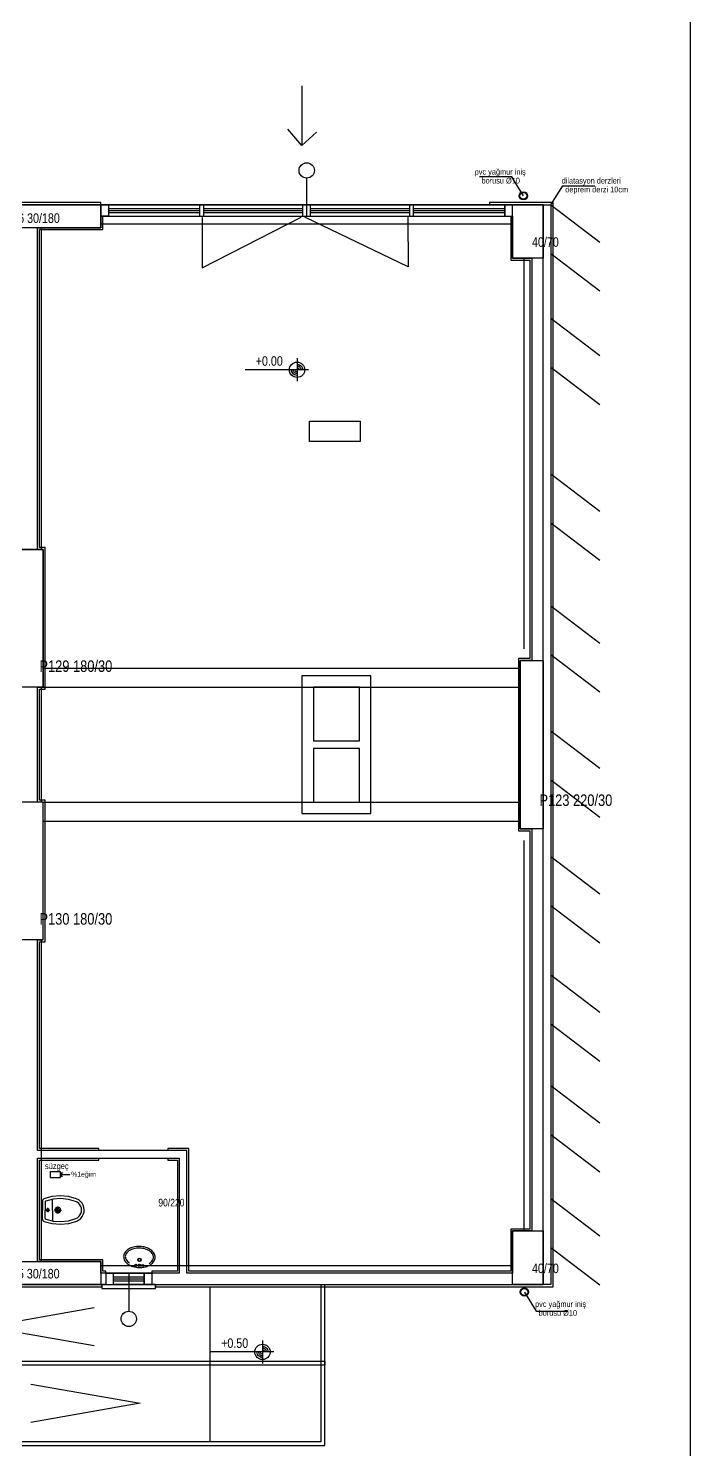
# Model space of a CAD drawing. Header units: centimetres. Extents: x 0 to 13360, y -30 to 2970.
# Drawn here: x 2723 to 3155, y 1114 to 2042 of the extents above; entities that cross this region are included whole.
import ezdxf

# ---------------------------------------------------------------- set-up
doc = ezdxf.new("R2010")
doc.units = ezdxf.units.CM
doc.layers.add('SCOTT-CERCEVE', color=7, linetype='CONTINUOUS')
doc.layers.add('SCOTT-MIMARI', color=8, linetype='CONTINUOUS')
doc.styles.get("Standard").update_dxf_attribs({"font": 'arial.ttf', "width": 0.8})

msp = doc.modelspace()

# ---------------------------------------------------------------- linework, layer by layer
at = {"layer": 'SCOTT-CERCEVE'}
msp.add_line((3155.2, 0), (3155.2, 2970), dxfattribs=at)
at = {"layer": 'SCOTT-MIMARI'}
for p, q in [((3038.49, 1945.36), (3017.55, 1945.36)), ((3046.14, 1932.94), (3038.49, 1945.36)), ((3064.11, 1927.14), (3071.75, 1939.56)), ((3071.75, 1939.56), (3092.7, 1939.56)), ((2905.94, 1819.37), (2864.53, 1819.37)), ((2898.44, 1826.87), (2898.44, 1811.87)), ((2731.81, 1276.14), (2731.83, 1270.74)), ((2732.3, 1276.49), (2732.15, 1276.49)), ((2732.3, 1276.69), (2732.33, 1270.74)), ((2734.06, 1275.99), (2734.08, 1270.75)), ((2735.83, 1270.76), (2735.83, 1272.16)), ((2738.83, 1270.77), (2738.8, 1277.83)), ((2742.33, 1270.79), (2742.32, 1273.01)), ((2731.86, 1265.34), (2731.83, 1270.74)), ((2732.36, 1264.99), (2732.21, 1264.99)), ((2732.36, 1264.79), (2732.33, 1270.74)), ((2734.11, 1265.5), (2734.08, 1270.75)), ((2734.61, 1270.75), (2737.17, 1270.76)), ((2735.83, 1270.76), (2735.84, 1269.36)), ((2738.83, 1270.77), (2738.87, 1263.71)), ((2740.08, 1270.78), (2744.64, 1270.8)), ((2742.33, 1270.79), (2742.34, 1268.57)), ((3046.76, 1217.27), (3054.41, 1204.85)), ((3054.41, 1204.85), (3075.35, 1204.85)), ((2875.89, 1185.69), (2875.89, 1170.69)), ((2883.39, 1178.19), (2841.98, 1178.19))]:
    msp.add_line(p, q, dxfattribs=at)
for points in [[(2901.55, 2004.69), (2901.55, 1965.84), (2911.19, 1974.5), (2901.55, 1965.84), (2892.39, 1976.47)], [(2904.73, 1919.64), (2904.73, 1944.51)], [(3059.11, 1927.14), (1612.86, 1927.14), (1312.86, 1555.89), (1312.86, 1222.14), (1790.36, 1222.14), (1790.36, 1222.14), (2066.61, 1222.14), (2066.61, 1267.14), (2390.36, 1267.14), (2390.36, 1222.14), (3059.11, 1222.14), (3059.11, 1927.14)], [(2770.36, 1927.14), (2770.36, 1928.64), (2680.36, 1928.64), (2680.36, 1927.14)], [(2770.36, 1912.14), (2680.36, 1912.14), (2680.36, 1927.14), (2770.36, 1927.14), (2770.36, 1912.14)], [(2742.86, 1927.14), (3039.11, 1927.14)], [(2770.36, 1919.64), (2770.36, 1927.14), (2775.36, 1927.14), (2775.36, 1919.64), (2770.36, 1919.64), (3039.11, 1919.64), (3039.11, 1927.14), (3034.11, 1927.14), (3034.11, 1919.64), (3034.11, 1927.14), (2770.36, 1927.14)], [(2775.36, 1924.64), (2835.05, 1924.64)], [(2775.36, 1923.39), (2835.05, 1923.39)], [(2775.36, 1922.14), (2835.05, 1922.14)], [(2806.11, 1222.14), (2806.11, 1220.64), (3065.61, 1220.64), (3065.61, 1928.64), (3024.11, 1928.64), (3024.11, 1927.14)], [(2835.05, 1919.64), (2835.05, 1927.14)], [(2837.55, 1919.64), (2837.55, 1927.14)], [(2837.55, 1924.64), (2902.23, 1924.64)], [(2837.55, 1923.39), (2902.23, 1923.39)], [(2837.55, 1922.14), (2902.23, 1922.14)], [(2902.23, 1919.64), (2902.23, 1927.14)], [(2907.23, 1919.64), (2907.23, 1927.14)], [(2907.23, 1924.64), (2971.92, 1924.64)], [(2907.23, 1923.39), (2971.92, 1923.39)], [(2907.23, 1922.14), (2971.92, 1922.14)], [(2971.92, 1919.64), (2971.92, 1927.14)], [(2974.42, 1919.64), (2974.42, 1927.14)], [(2974.42, 1924.64), (3034.11, 1924.64)], [(2974.42, 1923.39), (3034.11, 1923.39)], [(2974.42, 1922.14), (3034.11, 1922.14)], [(3039.11, 1892.14), (3039.11, 1927.14), (3059.11, 1927.14), (3059.11, 1892.14), (3039.11, 1892.14)], [(3059.11, 1927.14), (3064.11, 1927.14), (3064.11, 1222.14), (3059.11, 1222.14), (3059.11, 1927.14)], [(3064.11, 1927.14), (3095.95, 1902.78)], [(3051.61, 1892.14), (3051.61, 1629.64), (3044.11, 1629.64), (3044.11, 1519.64), (3051.61, 1519.64), (3051.61, 1257.14), (3039.11, 1257.14), (3039.11, 1229.64), (2826.61, 1229.64), (2826.61, 1309.64), (2729.11, 1309.64), (2729.11, 1447.14), (2732.86, 1447.14), (2732.86, 1537.14), (2729.11, 1537.14), (2729.11, 1612.14), (2732.86, 1612.14), (2732.86, 1702.14), (2729.11, 1702.14), (2729.11, 1912.14), (2770.36, 1912.14), (2770.36, 1919.64), (3039.11, 1919.64), (3039.11, 1892.14), (3051.61, 1892.14)], [(2769.1, 1309.64), (2769.1, 1310.89), (2730.36, 1310.89), (2730.36, 1445.89), (2734.11, 1445.89), (2734.11, 1538.39), (2730.36, 1538.39), (2730.36, 1610.89), (2734.11, 1610.89), (2734.11, 1703.39), (2730.36, 1703.39), (2730.36, 1910.89), (2771.61, 1910.89), (2771.61, 1919.64)], [(2731.61, 1702.14), (2731.61, 1912.14)], [(2770.36, 1914.64), (3039.11, 1914.64)], [(3037.86, 1919.64), (3037.86, 1890.89), (3050.36, 1890.89), (3050.36, 1630.89), (3042.86, 1630.89), (3042.86, 1518.39), (3050.36, 1518.39), (3050.36, 1258.39), (3037.86, 1258.39), (3037.86, 1230.89), (2827.86, 1230.89), (2827.86, 1310.89), (2814.09, 1310.89), (2814.1, 1309.64)], [(2836.43, 1918.76), (2836.6, 1885.95), (2901.12, 1919.08)], [(2970.81, 1919.44), (2970.97, 1886.64), (2903.62, 1919.1)], [(3059.11, 1624.64), (3059.11, 1897.14)], [(3059.11, 1624.64), (3059.11, 1897.14)], [(3064.11, 1895.18), (3095.95, 1870.82)], [(3046.61, 1637.14), (3046.61, 1892.14)], [(3064.11, 1853.02), (3095.95, 1828.66)], [(2898.44, 1815.73), (2897.63, 1815.82), (2896.86, 1816.09), (2896.17, 1816.52), (2895.6, 1817.1), (2895.16, 1817.79), (2894.89, 1818.56), (2894.8, 1819.37)], [(2898.44, 1816.85), (2897.88, 1816.91), (2897.35, 1817.1), (2896.87, 1817.4), (2896.48, 1817.8), (2896.18, 1818.28), (2895.99, 1818.81), (2895.93, 1819.37)], [(2898.44, 1817.98), (2898.13, 1818.01), (2897.84, 1818.11), (2897.58, 1818.28), (2897.36, 1818.5), (2897.19, 1818.76), (2897.09, 1819.06), (2897.05, 1819.37)], [(2898.44, 1823.01), (2899.25, 1822.92), (2900.02, 1822.65), (2900.71, 1822.22), (2901.29, 1821.64), (2901.73, 1820.95), (2901.99, 1820.18), (2902.09, 1819.37)], [(2898.44, 1821.89), (2899, 1821.82), (2899.54, 1821.64), (2900.01, 1821.34), (2900.41, 1820.94), (2900.71, 1820.46), (2900.9, 1819.93), (2900.96, 1819.37)], [(2898.44, 1820.76), (2898.75, 1820.73), (2899.05, 1820.62), (2899.31, 1820.46), (2899.53, 1820.24), (2899.7, 1819.97), (2899.8, 1819.68), (2899.84, 1819.37)], [(3064.11, 1821.06), (3095.95, 1796.7)], [(2906.57, 1785.75), (2939.69, 1785.75), (2939.69, 1772.56), (2906.57, 1772.56), (2906.57, 1785.75)], [(3064.11, 1751.34), (3095.95, 1726.98)], [(3064.11, 1719.38), (3095.95, 1695.02)], [(2732.86, 1612.14), (2717.86, 1612.14), (2717.86, 1702.14), (2732.86, 1702.14), (2732.86, 1612.14)], [(2732.86, 1702.14), (2717.86, 1702.14)], [(2732.86, 1612.14), (2732.86, 1702.14)], [(3064.11, 1665.36), (3095.95, 1641)], [(3064.11, 1633.4), (3095.95, 1609.04)], [(2732.86, 1624.64), (3044.11, 1624.64)], [(3044.11, 1629.64), (3059.11, 1629.64), (3059.11, 1519.64), (3044.11, 1519.64), (3044.11, 1629.64)], [(2946.61, 1619.64), (2901.61, 1619.64), (2901.61, 1529.64), (2946.61, 1529.64), (2946.61, 1619.64)], [(2732.86, 1612.14), (2717.86, 1612.14)], [(2731.61, 1537.14), (2731.61, 1612.14)], [(2732.86, 1612.14), (3044.11, 1612.14)], [(2939.11, 1577.14), (2939.11, 1612.14), (2909.11, 1612.14), (2909.11, 1577.14), (2939.11, 1577.14)], [(3064.11, 1583.56), (3095.95, 1559.2)], [(2939.11, 1537.14), (2939.11, 1572.14), (2909.11, 1572.14), (2909.11, 1537.14), (2939.11, 1537.14)], [(3064.11, 1551.6), (3095.95, 1527.24)], [(2732.86, 1537.14), (2717.86, 1537.14)], [(2732.86, 1537.14), (3044.11, 1537.14)], [(2732.86, 1447.14), (2732.86, 1537.14)], [(2732.86, 1524.64), (3044.11, 1524.64)], [(3059.11, 1252.14), (3059.11, 1524.64)], [(3059.11, 1252.14), (3059.11, 1524.64)], [(3046.61, 1257.14), (3046.61, 1512.14)], [(3064.11, 1501.63), (3095.95, 1477.27)], [(3064.11, 1469.67), (3095.95, 1445.31)], [(2732.86, 1447.14), (2717.86, 1447.14)], [(2731.61, 1237.14), (2731.61, 1447.14)], [(3064.11, 1424.35), (3095.95, 1399.99)], [(3064.11, 1392.39), (3095.95, 1368.03)], [(3064.11, 1352.04), (3095.95, 1327.68)], [(3064.11, 1320.08), (3095.95, 1295.72)], [(2821.61, 1229.64), (2770.36, 1229.64), (2770.36, 1237.14), (2729.11, 1237.14), (2729.11, 1304.64), (2749.11, 1304.64), (2749.11, 1304.64), (2821.61, 1304.64), (2821.61, 1229.64)], [(2773.61, 1229.64), (2773.61, 1230.89), (2771.61, 1230.89), (2771.61, 1238.39), (2730.36, 1238.39), (2730.36, 1303.39), (2749.11, 1303.39), (2769.11, 1303.39), (2769.11, 1304.64)], [(2814.11, 1304.64), (2814.11, 1303.39), (2820.36, 1303.39), (2820.36, 1230.89), (2803.61, 1230.89), (2803.61, 1229.64)], [(2744, 1295.74), (2737.29, 1295.74), (2737.29, 1292.04), (2744, 1292.04), (2744, 1295.74)], [(2750.08, 1293.89), (2744, 1293.89), (2745.4, 1295.38), (2744, 1293.89), (2745.21, 1292.43)], [(2732.15, 1276.49), (2732.08, 1276.48), (2732, 1276.45), (2731.94, 1276.41), (2731.88, 1276.36), (2731.84, 1276.29), (2731.81, 1276.21), (2731.81, 1276.14)], [(2733.27, 1278.1), (2733, 1277.96), (2732.76, 1277.78), (2732.57, 1277.55), (2732.42, 1277.28), (2732.33, 1276.99), (2732.3, 1276.69)], [(2754.59, 1278.08), (2749.35, 1279.55), (2743.93, 1280.05), (2738.51, 1279.56), (2733.27, 1278.1)], [(2734.56, 1276.71), (2734.42, 1276.64), (2734.29, 1276.55), (2734.19, 1276.43), (2734.12, 1276.3), (2734.07, 1276.15), (2734.06, 1275.99)], [(2753.97, 1276.44), (2749.21, 1277.8), (2744.29, 1278.3), (2739.35, 1277.93), (2734.56, 1276.71)], [(2736.71, 1270.76), (2736.69, 1270.94), (2736.63, 1271.12), (2736.54, 1271.27), (2736.41, 1271.41), (2736.27, 1271.52), (2736.1, 1271.59), (2735.92, 1271.63), (2735.74, 1271.63), (2735.56, 1271.59), (2735.39, 1271.51), (2735.24, 1271.4), (2735.12, 1271.27), (2735.03, 1271.11), (2734.98, 1270.93), (2734.96, 1270.75)], [(2744.21, 1270.8), (2744.16, 1271.19), (2744.04, 1271.56), (2743.84, 1271.9), (2743.58, 1272.19), (2743.26, 1272.42), (2742.9, 1272.58), (2742.52, 1272.66), (2742.13, 1272.65), (2741.74, 1272.57), (2741.39, 1272.41), (2741.07, 1272.18), (2740.81, 1271.88), (2740.62, 1271.54), (2740.5, 1271.17), (2740.46, 1270.78)], [(2743.48, 1270.8), (2743.46, 1271.03), (2743.38, 1271.26), (2743.26, 1271.47), (2743.1, 1271.65), (2742.9, 1271.79), (2742.68, 1271.89), (2742.45, 1271.93), (2742.21, 1271.93), (2741.97, 1271.88), (2741.75, 1271.78), (2741.56, 1271.64), (2741.4, 1271.46), (2741.28, 1271.25), (2741.21, 1271.02), (2741.18, 1270.78)], [(2757.83, 1270.87), (2757.71, 1272.06), (2757.35, 1273.21), (2756.76, 1274.25), (2755.99, 1275.17), (2755.04, 1275.91), (2753.97, 1276.44)], [(2759.58, 1270.88), (2759.42, 1272.42), (2758.95, 1273.9), (2758.2, 1275.25), (2757.2, 1276.43), (2755.98, 1277.39), (2754.59, 1278.08)], [(3064.11, 1278.37), (3095.95, 1254.01)], [(2731.86, 1265.34), (2731.87, 1265.26), (2731.9, 1265.19), (2731.94, 1265.12), (2731.99, 1265.06), (2732.06, 1265.02), (2732.13, 1265), (2732.21, 1264.99)], [(2732.36, 1264.79), (2732.4, 1264.49), (2732.49, 1264.2), (2732.64, 1263.94), (2732.83, 1263.71), (2733.07, 1263.52), (2733.35, 1263.39)], [(2733.35, 1263.39), (2738.6, 1261.98), (2744.03, 1261.55), (2749.44, 1262.1), (2754.67, 1263.62)], [(2734.11, 1265.5), (2734.13, 1265.35), (2734.17, 1265.2), (2734.25, 1265.07), (2734.35, 1264.95), (2734.48, 1264.86), (2734.62, 1264.8)], [(2734.62, 1264.8), (2739.43, 1263.62), (2744.36, 1263.3), (2749.28, 1263.85), (2754.03, 1265.25)], [(2734.96, 1270.75), (2734.98, 1270.57), (2735.04, 1270.4), (2735.13, 1270.24), (2735.25, 1270.1), (2735.4, 1270), (2735.57, 1269.92), (2735.75, 1269.89), (2735.93, 1269.89), (2736.11, 1269.93), (2736.27, 1270), (2736.42, 1270.11), (2736.54, 1270.25), (2736.63, 1270.41), (2736.69, 1270.58), (2736.71, 1270.76)], [(2740.46, 1270.78), (2740.5, 1270.39), (2740.62, 1270.02), (2740.82, 1269.68), (2741.09, 1269.39), (2741.4, 1269.16), (2741.76, 1269), (2742.15, 1268.92), (2742.54, 1268.93), (2742.92, 1269.01), (2743.28, 1269.17), (2743.59, 1269.4), (2743.86, 1269.7), (2744.05, 1270.04), (2744.17, 1270.41), (2744.21, 1270.8)], [(2741.18, 1270.78), (2741.21, 1270.55), (2741.28, 1270.32), (2741.41, 1270.11), (2741.57, 1269.93), (2741.76, 1269.79), (2741.98, 1269.69), (2742.22, 1269.65), (2742.46, 1269.65), (2742.69, 1269.7), (2742.91, 1269.8), (2743.11, 1269.94), (2743.27, 1270.12), (2743.39, 1270.33), (2743.46, 1270.56), (2743.48, 1270.8)], [(2754.03, 1265.25), (2755.09, 1265.8), (2756.03, 1266.55), (2756.8, 1267.47), (2757.37, 1268.53), (2757.72, 1269.67), (2757.83, 1270.87)], [(2754.67, 1263.62), (2756.04, 1264.33), (2757.25, 1265.3), (2758.25, 1266.49), (2758.98, 1267.85), (2759.44, 1269.34), (2759.58, 1270.88)], [(3039.11, 1222.14), (3039.11, 1257.14), (3059.11, 1257.14), (3059.11, 1222.14), (3039.11, 1222.14)], [(2788.4, 1245.23), (2787.72, 1244.74), (2787.1, 1244.19), (2786.53, 1243.57), (2786.04, 1242.89)], [(2788.99, 1244.31), (2788.4, 1243.89), (2787.87, 1243.41), (2787.38, 1242.87), (2786.96, 1242.29)], [(2791.62, 1246.62), (2790.77, 1246.37), (2789.95, 1246.05), (2789.16, 1245.67), (2788.4, 1245.23)], [(2791.88, 1245.56), (2791.13, 1245.33), (2790.39, 1245.05), (2789.67, 1244.71), (2788.99, 1244.31)], [(2795.72, 1247.08), (2794.68, 1247.07), (2793.65, 1246.99), (2792.63, 1246.84), (2791.62, 1246.62)], [(2795.69, 1245.99), (2794.73, 1245.98), (2793.77, 1245.9), (2792.82, 1245.76), (2791.88, 1245.56)], [(2799.47, 1245.38), (2798.55, 1245.63), (2797.6, 1245.81), (2796.65, 1245.93), (2795.69, 1245.99)], [(2799.79, 1246.43), (2798.79, 1246.69), (2797.77, 1246.89), (2796.75, 1247.02), (2795.72, 1247.08)], [(2802.31, 1244), (2801.64, 1244.43), (2800.95, 1244.81), (2800.22, 1245.12), (2799.47, 1245.38)], [(2802.94, 1244.9), (2802.2, 1245.37), (2801.42, 1245.79), (2800.62, 1246.14), (2799.79, 1246.43)], [(2804.24, 1241.9), (2803.85, 1242.5), (2803.39, 1243.05), (2802.87, 1243.56), (2802.31, 1244)], [(2805.19, 1242.45), (2804.73, 1243.15), (2804.19, 1243.79), (2803.59, 1244.38), (2802.94, 1244.9)], [(3064.11, 1246.42), (3095.95, 1222.05)], [(2680.36, 1222.14), (2680.36, 1237.14), (2770.36, 1237.14), (2770.36, 1222.14), (2680.36, 1222.14)], [(2770.36, 1234.64), (3039.11, 1234.64)], [(2786.04, 1242.89), (2785.73, 1242.32), (2785.49, 1241.71), (2785.34, 1241.08), (2785.28, 1240.43)], [(2785.28, 1240.43), (2785.31, 1239.78), (2785.43, 1239.14), (2785.64, 1238.52), (2785.93, 1237.93)], [(2785.93, 1237.93), (2786.39, 1237.23), (2786.92, 1236.59), (2787.52, 1236), (2788.18, 1235.49)], [(2786.96, 1242.29), (2786.72, 1241.85), (2786.53, 1241.39), (2786.42, 1240.9), (2786.37, 1240.4)], [(2786.37, 1240.4), (2786.4, 1239.9), (2786.49, 1239.41), (2786.65, 1238.93), (2786.87, 1238.49)], [(2786.87, 1238.49), (2787.31, 1237.83), (2787.83, 1237.22), (2788.41, 1236.69), (2789.05, 1236.22)], [(2788.18, 1235.49), (2788.92, 1235.01), (2789.69, 1234.59), (2790.5, 1234.24), (2791.33, 1233.95)], [(2791.33, 1233.95), (2792.32, 1233.69), (2793.34, 1233.49), (2794.37, 1233.36), (2795.4, 1233.3)], [(2799.5, 1233.77), (2800.34, 1234.02), (2801.16, 1234.33), (2801.95, 1234.71), (2802.71, 1235.15)], [(2801.88, 1235.93), (2802.54, 1236.36), (2803.14, 1236.87), (2803.69, 1237.45), (2804.16, 1238.09)], [(2802.71, 1235.15), (2803.39, 1235.64), (2804.02, 1236.2), (2804.58, 1236.82), (2805.07, 1237.49)], [(2804.16, 1238.09), (2804.4, 1238.53), (2804.58, 1238.99), (2804.69, 1239.48), (2804.74, 1239.98)], [(2804.74, 1239.98), (2804.72, 1240.48), (2804.63, 1240.97), (2804.47, 1241.45), (2804.24, 1241.9)], [(2805.07, 1237.49), (2805.39, 1238.06), (2805.62, 1238.67), (2805.77, 1239.31), (2805.83, 1239.96)], [(2805.83, 1239.96), (2805.8, 1240.61), (2805.68, 1241.25), (2805.48, 1241.87), (2805.19, 1242.45)], [(2773.61, 1229.64), (2773.61, 1222.14), (2778.61, 1222.14), (2778.61, 1229.64), (2773.61, 1229.64), (2803.61, 1229.64), (2803.61, 1222.14), (2798.61, 1222.14), (2798.61, 1229.64), (2798.61, 1222.14), (2778.61, 1222.14)], [(2778.61, 1227.14), (2798.61, 1227.14)], [(2778.61, 1225.89), (2798.61, 1225.89)], [(2788.61, 1229.64), (2788.61, 1204.77)], [(2795.4, 1233.3), (2796.43, 1233.31), (2797.47, 1233.4), (2798.49, 1233.55), (2799.5, 1233.77)], [(2391.66, 1117.14), (2916.61, 1117.14), (2916.61, 1222.14)], [(2677.61, 1222.14), (2677.61, 1220.64), (2771.11, 1220.64), (2771.11, 1222.14)], [(2742.86, 1222.14), (3029.11, 1222.14)], [(2770.36, 1222.14), (3039.11, 1222.14)], [(2773.61, 1222.14), (2771.11, 1222.14), (2771.11, 1219.64), (2806.11, 1219.64), (2806.11, 1222.14), (2803.61, 1222.14)], [(2778.61, 1224.64), (2798.61, 1224.64)], [(2841.61, 1220.64), (2841.61, 1119.64)], [(2914.11, 1119.64), (2914.11, 1222.14)], [(2916.61, 1172.14), (2916.61, 1222.14)], [(2766.05, 1182.1), (2694.8, 1194.6), (2766.05, 1207.1)], [(2875.89, 1181.83), (2876.7, 1181.74), (2877.47, 1181.47), (2878.16, 1181.04), (2878.74, 1180.46), (2879.17, 1179.77), (2879.44, 1179), (2879.53, 1178.19)], [(2875.89, 1180.71), (2876.45, 1180.64), (2876.98, 1180.46), (2877.46, 1180.16), (2877.86, 1179.76), (2878.16, 1179.28), (2878.35, 1178.75), (2878.41, 1178.19)], [(2875.89, 1179.58), (2876.2, 1179.55), (2876.5, 1179.44), (2876.76, 1179.28), (2876.98, 1179.06), (2877.15, 1178.79), (2877.25, 1178.5), (2877.28, 1178.19)], [(2316.61, 1172.14), (2916.61, 1172.14), (2916.61, 1169.64), (2316.61, 1169.64)], [(2875.89, 1174.55), (2875.08, 1174.64), (2874.31, 1174.91), (2873.62, 1175.34), (2873.04, 1175.92), (2872.61, 1176.61), (2872.34, 1177.38), (2872.25, 1178.19)], [(2875.89, 1175.67), (2875.33, 1175.74), (2874.8, 1175.92), (2874.32, 1176.22), (2873.92, 1176.62), (2873.62, 1177.1), (2873.44, 1177.63), (2873.37, 1178.19)], [(2875.89, 1176.8), (2875.58, 1176.83), (2875.29, 1176.94), (2875.02, 1177.1), (2874.8, 1177.32), (2874.64, 1177.59), (2874.53, 1177.88), (2874.5, 1178.19)], [(2724.73, 1157.14), (2795.98, 1144.64), (2724.73, 1132.14)], [(2391.61, 1119.64), (2914.11, 1119.64)]]:
    msp.add_lwpolyline(points, dxfattribs=at)
for centre, radius in [((2904.73, 1949.51), 5), ((3046.14, 1932.94), 2.7), ((3046.14, 1932.94), 2.25), ((2898.44, 1819.37), 5), ((2793.22, 1234.74), 0.713), ((2795.63, 1238.31), 1.15), ((2795.63, 1238.31), 0.969), ((2795.52, 1234.69), 0.713), ((2797.77, 1234.64), 0.713), ((3046.76, 1217.27), 2.7), ((3046.76, 1217.27), 2.25), ((2788.61, 1199.77), 5), ((2875.89, 1178.19), 5)]:
    msp.add_circle(centre, radius, dxfattribs=at)

# ---------------------------------------------------------------- texts
at = {"layer": 'SCOTT-MIMARI', "width": 0.8}
for s, height, p in [('pvc yağmur iniş', 3.75, (3014.35, 1946.76)), ('borusu %%c10', 3.75, (3018.78, 1940.98)), ('dilatasyon derzleri', 3.75, (3071.07, 1940.95)), ('deprem derzi 10cm', 3.75, (3073.42, 1935.18)), ('P126 30/180', 6.25, (2704.04, 1915.24)), ('40/70', 6.25, (3051.73, 1899.62)), ('+0.00', 6.25, (2871.46, 1821.98)), ('P129 180/30', 7.5, (2730.36, 1622.14)), ('P123 220/30', 7.5, (3056.61, 1534.64)), ('P130 180/30', 7.5, (2730.36, 1457.14)), ('süzgeç', 3.994, (2733.93, 1297.58)), ('%%%1eğim', 3.195, (2751.08, 1292.61)), ('90/220', 5, (2807.91, 1273.16)), ('40/70', 6.25, (3051.73, 1229.62)), ('P125 30/180', 6.25, (2703.89, 1226.15)), ('pvc yağmur iniş', 3.75, (3053.73, 1207.57)), ('borusu %%c10', 3.75, (3056.07, 1201.79)), ('+0.50', 6.25, (2848.9, 1180.8))]:
    msp.add_text(s, height=height, dxfattribs=at).set_placement(p)

doc.saveas('drawing.dxf')
